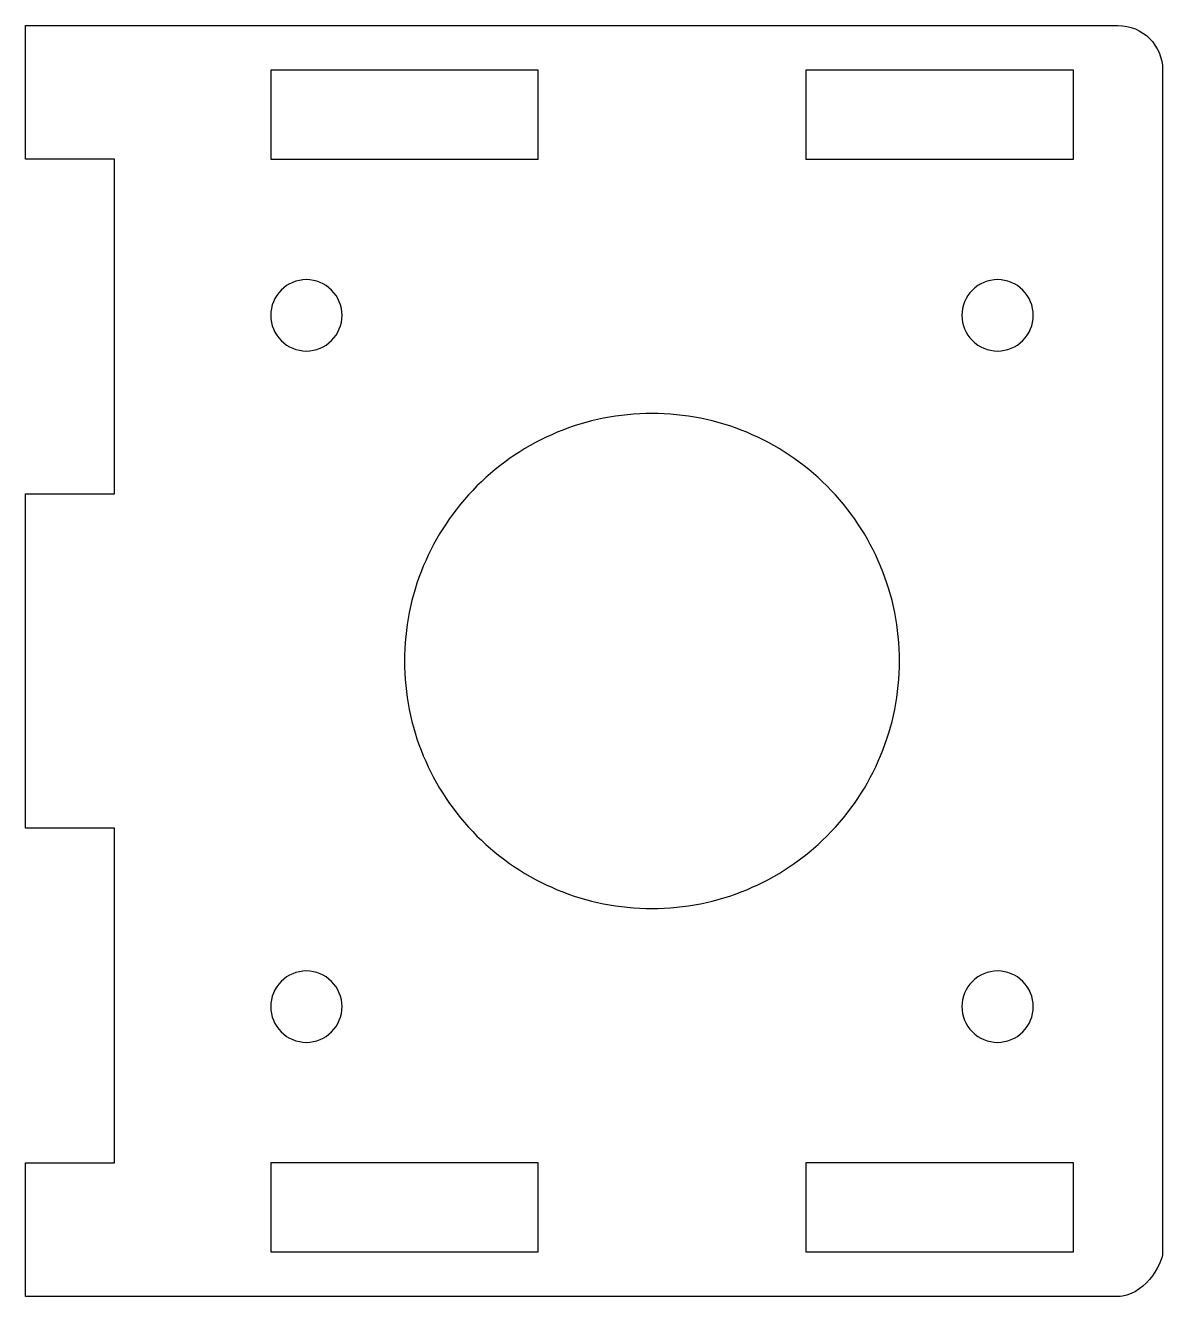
# Model space of a CAD drawing. Extents: x 0 to 51, y 0 to 57.
import ezdxf

# ---------------------------------------------------------------- set-up
doc = ezdxf.new("R2010")
doc.units = 0
doc.layers.add('LAYER_1', color=18, linetype='CONTINUOUS')

msp = doc.modelspace()

# ---------------------------------------------------------------- linework, layer by layer
at = {"layer": 'LAYER_1'}
for points in [[(49, 57), (49.205, 56.989), (49.404, 56.959), (49.596, 56.91), (49.78, 56.843), (49.955, 56.759), (50.119, 56.659), (50.273, 56.544), (50.415, 56.415), (50.544, 56.273), (50.659, 56.12), (50.759, 55.955), (50.843, 55.78), (50.91, 55.596), (50.959, 55.404), (50.99, 55.205), (51, 55), (51, 2), (50.99, 1.877), (50.959, 1.739), (50.91, 1.59), (50.843, 1.431), (50.759, 1.267), (50.659, 1.1), (50.544, 0.934), (50.415, 0.772), (50.273, 0.617), (50.119, 0.472), (49.955, 0.341), (49.78, 0.227), (49.596, 0.132), (49.404, 0.061), (49.205, 0.016), (49.103, 0.004), (49, 0), (0, 0), (0, 6), (4, 6), (4, 21), (0, 21), (0, 36), (4, 36), (4, 51), (0, 51), (0, 57)], [(23, 51), (23, 55), (11, 55), (11, 51)], [(47, 51), (47, 55), (35, 55), (35, 51)], [(23, 2), (23, 6), (11, 6), (11, 2)], [(47, 2), (47, 6), (35, 6), (35, 2)]]:
    msp.add_lwpolyline(points, close=True, dxfattribs=at)
for points in [[(11, 44, 0.414214), (12.6, 42.4, 0.414214), (14.2, 44, 0.414214), (12.6, 45.6, 0.414214)], [(42, 44, 0.414214), (43.6, 42.4, 0.414214), (45.2, 44, 0.414214), (43.6, 45.6, 0.414214)], [(17, 28.5, 0.414214), (28.1, 17.4, 0.414214), (39.2, 28.5, 0.414214), (28.1, 39.6, 0.414214)], [(11, 13, 0.414214), (12.6, 11.4, 0.414214), (14.2, 13, 0.414214), (12.6, 14.6, 0.414214)], [(42, 13, 0.414214), (43.6, 11.4, 0.414214), (45.2, 13, 0.414214), (43.6, 14.6, 0.414214)]]:
    msp.add_lwpolyline(points, format="xyb", close=True, dxfattribs=at)

doc.saveas('drawing.dxf')
